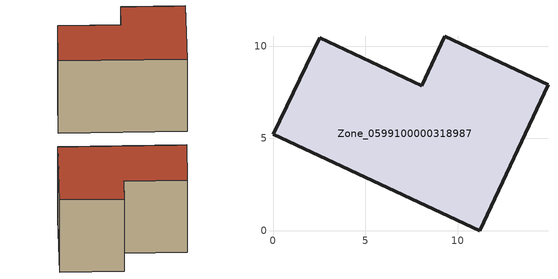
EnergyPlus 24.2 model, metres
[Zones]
Zone_0599100000318987
 floor ground (C_G): 11.2,0 0,5.23 2.52,10.45 8.06,7.85 9.31,10.52 14.9,7.89 z4.36
 wall outside (C_F): 8.06,7.85 2.52,10.45 0,5.23 11.2,0 14.9,7.89 9.31,10.52 8.06,7.85 z4.36:12.85
 roof outside (C_R): 14.9,7.89 9.31,10.52 8.06,7.85 2.52,10.45 0,5.23 11.2,0 z12.85
[BUILDING]
Pand.0599100000318987: North Axis=0; Terrain=City; Loads Convergence Tolerance Value=0.04; Temperature Convergence Tolerance Value=0.4; Solar Distribution=FullExterior; Maximum Number of Warmup Days=25; Minimum Number of Warmup Days=1
[Site:Location]
Rotterdam.The.Hague.AP_ZH_NLD Design_Conditions: Latitude=51.96; Longitude=4.45; Time Zone=1; Elevation=-4.5
[SITE:GROUNDTEMPERATURE:BUILDINGSURFACE]
18, 18, 18, 18, 18, 18, 18, 18, 18, 18, 18, 18
[MATERIAL] Thermal Absorptance=0.9; Solar Absorptance=0.7; Visible Absorptance=0.7
Name | Roughness | Thickness | Conductivity | Density | Specific Heat
G.TC.1992-2005 | MediumSmooth | 0.15 | 0.06 | 540 | 1210
F.TC.1992-2005 | Rough | 0.3 | 0.12 | 1920 | 840
R.TC.1992-2005 | MediumRough | 0.2 | 0.08 | 1500 | 1000
[CONSTRUCTION]
C_G: G.TC.1992-2005
C_F: F.TC.1992-2005
C_R: R.TC.1992-2005
[ZONE]
Zone_0599100000318987: Type=1; Multiplier=1; Ceiling Height=Autocalculate; Volume=Autocalculate; Floor Area=autocalculate; Part of Total Floor Area=Yes
[ZONEINFILTRATION:DESIGNFLOWRATE]
Infil_Zone_0599100000318987: Zone or ZoneList or Space or SpaceList=Zone_0599100000318987; Schedule=AlwaysOn; Design Flow Rate Calculation Method=Flow/Area; Flow Rate per Floor Area=0.0015; Constant Term Coefficient=1; Temperature Term Coefficient=0; Velocity Term Coefficient=0; Velocity Squared Term Coefficient=0
[HVACTEMPLATE:ZONE:IDEALLOADSAIRSYSTEM]
Zone_0599100000318987: Maximum Heating Supply Air Temperature=50; Minimum Cooling Supply Air Temperature=13; Maximum Heating Supply Air Humidity Ratio=0.0156; Minimum Cooling Supply Air Humidity Ratio=0.0077; Heating Limit=NoLimit; Cooling Limit=NoLimit; Dehumidification Control Type=ConstantSensibleHeatRatio; Cooling Sensible Heat Ratio=0.7; Dehumidification Setpoint=60; Humidification Control Type=None; Humidification Setpoint=30; Outdoor Air Method=None; Outdoor Air Flow Rate per Person=0.00944; Outdoor Air Flow Rate per Zone Floor Area=0; Outdoor Air Flow Rate per Zone=0; Demand Controlled Ventilation Type=None; Outdoor Air Economizer Type=NoEconomizer; Heat Recovery Type=None; Sensible Heat Recovery Effectiveness=0.7; Latent Heat Recovery Effectiveness=0.65
[ZONECONTROL:THERMOSTAT]
ThermostatControl_Zone_0599100000318987: Zone or ZoneList=Zone_0599100000318987; Control Type Schedule=DualSetpointControlType; Control 1=Thermostat_Zone_0599100000318987; Temperature Difference Between Cutout And Setpoint=0
[THERMOSTATSETPOINT:DUALSETPOINT]
Thermostat_Zone_0599100000318987: Heating Setpoint Temperature Schedule=HeatingSetpoint_Zone_0599100000318987; Cooling Setpoint Temperature Schedule=CoolingSetpoint_Zone_0599100000318987
[SCHEDULE:COMPACT]
HeatingSetpoint_Zone_0599100000318987: Through: 12/31, For: AllDays, Until: 24:00, 21
CoolingSetpoint_Zone_0599100000318987: Through: 12/31, For: AllDays, Until: 24:00, 24
DualSetpointControlType: Through: 12/31, For: AllDays, Until: 24:00, 4
AlwaysOn: Through: 12/31, For: AllDays, Until: 24:00, 1
